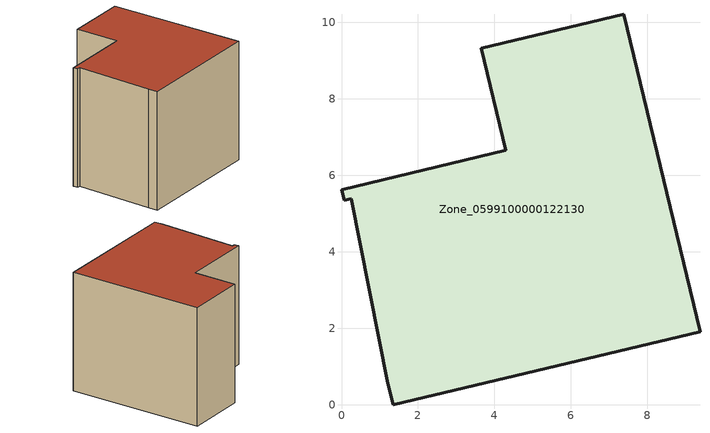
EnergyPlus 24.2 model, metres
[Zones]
Zone_0599100000122130
 floor ground (C_G): 4.29,6.65 3.65,9.31 7.38,10.21 9.37,1.91 1.35,0 1.21,0.57 0.26,5.38 0.07,5.35 0,5.63 z0
 wall outside (C_F): 3.65,9.31 4.29,6.65 0,5.63 0.07,5.35 0.26,5.38 1.21,0.57 1.35,0 9.37,1.91 7.38,10.21 3.65,9.31 z0:7.45
 roof outside (C_R): 1.35,0 9.37,1.91 7.38,10.21 3.65,9.31 4.29,6.65 0,5.63 0.07,5.35 0.26,5.38 1.21,0.57 z7.45
[BUILDING]
Pand.0599100000122130: North Axis=0; Terrain=City; Loads Convergence Tolerance Value=0.04; Temperature Convergence Tolerance Value=0.4; Solar Distribution=FullExterior; Maximum Number of Warmup Days=25; Minimum Number of Warmup Days=1
[Site:Location]
Rotterdam.The.Hague.AP_ZH_NLD Design_Conditions: Latitude=51.96; Longitude=4.45; Time Zone=1; Elevation=-4.5
[SITE:GROUNDTEMPERATURE:BUILDINGSURFACE]
18, 18, 18, 18, 18, 18, 18, 18, 18, 18, 18, 18
[MATERIAL] Thermal Absorptance=0.9; Solar Absorptance=0.7; Visible Absorptance=0.7
Name | Roughness | Thickness | Conductivity | Density | Specific Heat
G.TI.1965-1974 | MediumSmooth | 0.15 | 0.882353 | 540 | 1210
F.TI.1965-1974 | Rough | 0.3 | 0.697674 | 1920 | 840
R.TI.1965-1974 | MediumRough | 0.2 | 0.232558 | 1500 | 1000
[CONSTRUCTION]
C_G: G.TI.1965-1974
C_F: F.TI.1965-1974
C_R: R.TI.1965-1974
[ZONE]
Zone_0599100000122130: Type=1; Multiplier=1; Ceiling Height=Autocalculate; Volume=Autocalculate; Floor Area=autocalculate; Part of Total Floor Area=Yes
[ZONEINFILTRATION:DESIGNFLOWRATE]
Infil_Zone_0599100000122130: Zone or ZoneList or Space or SpaceList=Zone_0599100000122130; Schedule=AlwaysOn; Design Flow Rate Calculation Method=Flow/Area; Flow Rate per Floor Area=0.003; Constant Term Coefficient=1; Temperature Term Coefficient=0; Velocity Term Coefficient=0; Velocity Squared Term Coefficient=0
[HVACTEMPLATE:ZONE:IDEALLOADSAIRSYSTEM]
Zone_0599100000122130: Maximum Heating Supply Air Temperature=50; Minimum Cooling Supply Air Temperature=13; Maximum Heating Supply Air Humidity Ratio=0.0156; Minimum Cooling Supply Air Humidity Ratio=0.0077; Heating Limit=NoLimit; Cooling Limit=NoLimit; Dehumidification Control Type=ConstantSensibleHeatRatio; Cooling Sensible Heat Ratio=0.7; Dehumidification Setpoint=60; Humidification Control Type=None; Humidification Setpoint=30; Outdoor Air Method=None; Outdoor Air Flow Rate per Person=0.00944; Outdoor Air Flow Rate per Zone Floor Area=0; Outdoor Air Flow Rate per Zone=0; Demand Controlled Ventilation Type=None; Outdoor Air Economizer Type=NoEconomizer; Heat Recovery Type=None; Sensible Heat Recovery Effectiveness=0.7; Latent Heat Recovery Effectiveness=0.65
[ZONECONTROL:THERMOSTAT]
ThermostatControl_Zone_0599100000122130: Zone or ZoneList=Zone_0599100000122130; Control Type Schedule=DualSetpointControlType; Control 1=Thermostat_Zone_0599100000122130; Temperature Difference Between Cutout And Setpoint=0
[THERMOSTATSETPOINT:DUALSETPOINT]
Thermostat_Zone_0599100000122130: Heating Setpoint Temperature Schedule=HeatingSetpoint_Zone_0599100000122130; Cooling Setpoint Temperature Schedule=CoolingSetpoint_Zone_0599100000122130
[SCHEDULE:COMPACT]
HeatingSetpoint_Zone_0599100000122130: Through: 12/31, For: AllDays, Until: 24:00, 21
CoolingSetpoint_Zone_0599100000122130: Through: 12/31, For: AllDays, Until: 24:00, 24
DualSetpointControlType: Through: 12/31, For: AllDays, Until: 24:00, 4
AlwaysOn: Through: 12/31, For: AllDays, Until: 24:00, 1
